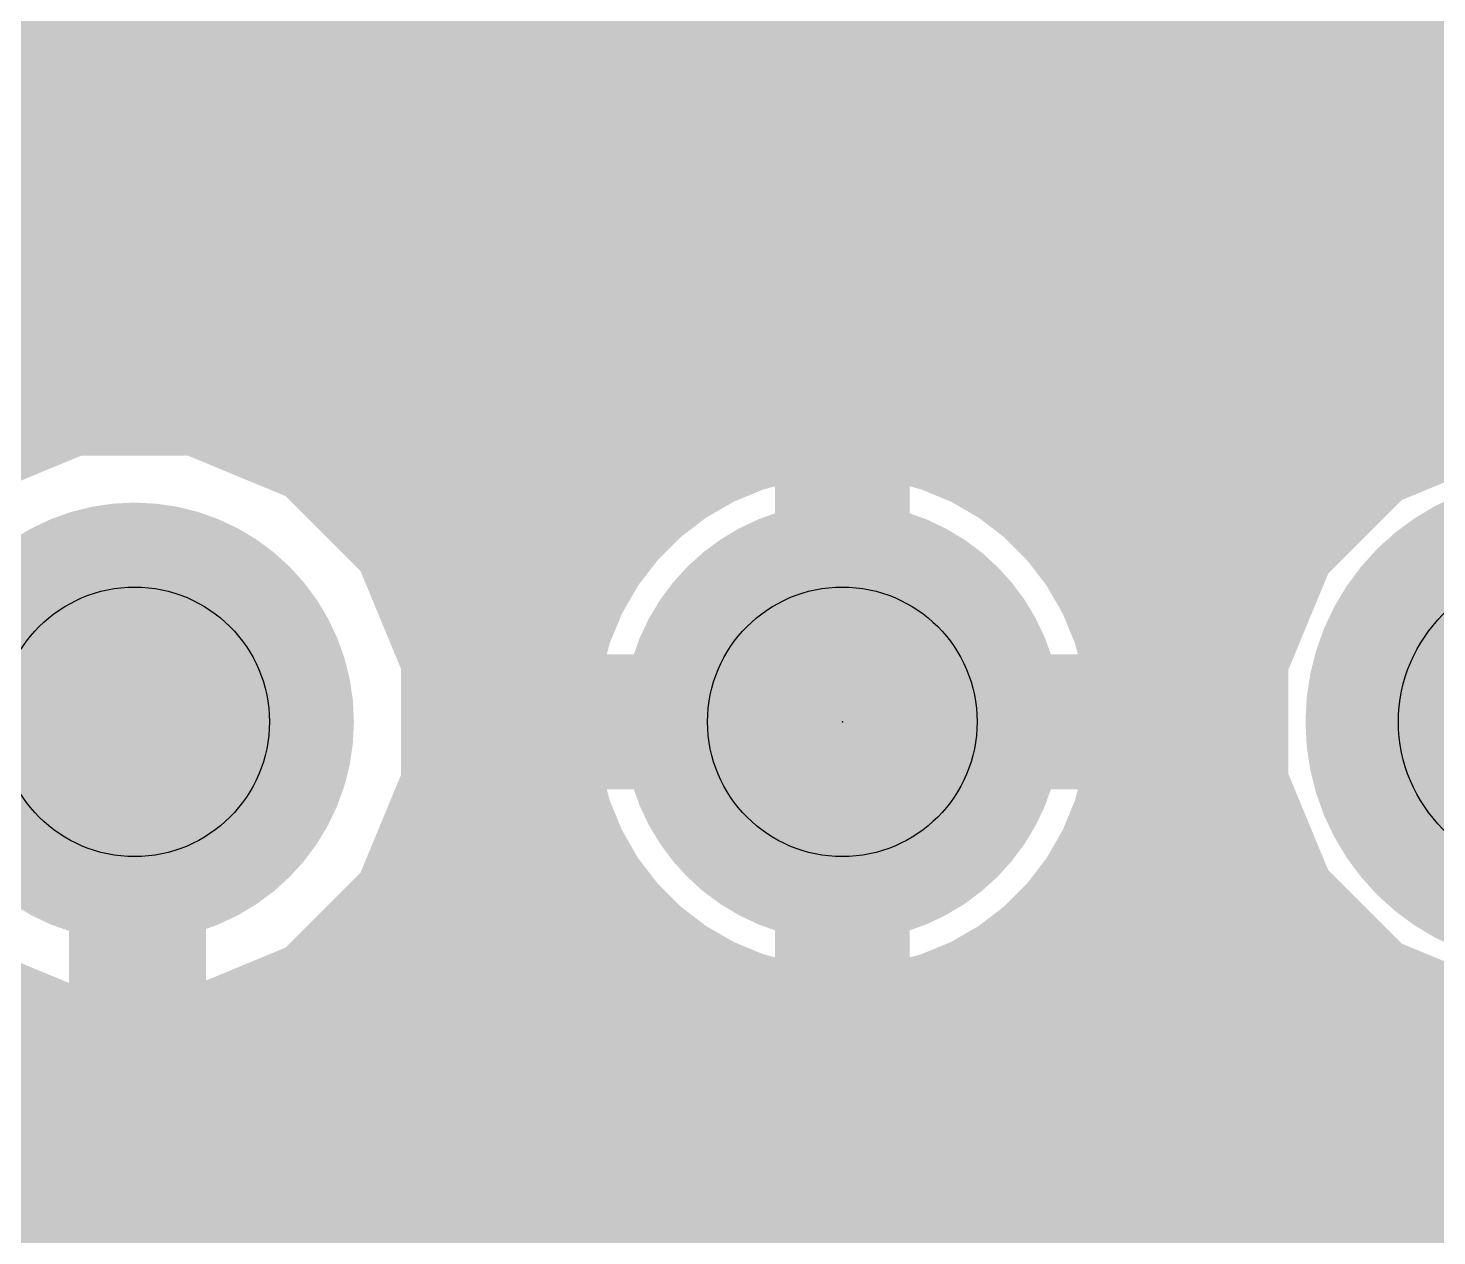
# Model space of a CAD drawing. Extents: x 0 to 10.8, y 0 to 6.1.
# Drawn here: x 0.8045 to 1.1336, y 3.8378 to 4.12 of the extents above; entities that cross this region are included whole.
import ezdxf

# ---------------------------------------------------------------- set-up
doc = ezdxf.new("R2010")
doc.units = 0
for name, color, linetype in [('1', 22, 'CONTINUOUS'), ('116', 253, 'CONTINUOUS'), ('16', 175, 'CONTINUOUS'), ('17', 82, 'CONTINUOUS'), ('21', 253, 'CONTINUOUS'), ('23', 7, 'CONTINUOUS'), ('29', 253, 'CONTINUOUS'), ('30', 253, 'CONTINUOUS'), ('44', 253, 'CONTINUOUS')]:
    doc.layers.add(name, color=color, linetype=linetype)

# ---------------------------------------------------------------- blocks, each defined once
blk = doc.blocks.new('ROUNDP')
at = {"const_width": 0.5}
blk.add_lwpolyline([(0, -0.25, 1), (0, 0.25, 1), (0, -0.25)], format="xyb", dxfattribs=at)

msp = doc.modelspace()

# ---------------------------------------------------------------- linework, layer by layer
at = {"layer": '1'}
for points, const_width in [([(0.052921, 4.128), (1.355811, 4.128)], 0.016), ([(0.052921, 4.112), (1.339811, 4.112)], 0.016), ([(0.052917, 4.096), (1.323811, 4.096)], 0.016), ([(0.052913, 4.08), (1.315457, 4.08)], 0.016), ([(0.052913, 4.064), (1.315457, 4.064)], 0.016), ([(0.052909, 4.048), (1.315457, 4.048)], 0.016), ([(0.052906, 4.032), (1.315457, 4.032)], 0.016), ([(0.815346, 4.028122), (0.789531, 4.017429)], 0.016), ([(0.843295, 4.028122), (0.815346, 4.028122)], 0.016), ([(0.86911, 4.017429), (0.843295, 4.028122)], 0.016), ([(1.146276, 4.027028), (1.120858, 4.0165)], 0.016), ([(0.981917, 4.022004), (0.973657, 4.019791)], 0.016), ([(0.986921, 4.022661), (0.981917, 4.022004)], 0.016), ([(0.986921, 3.965654), (0.986921, 4.022661)], 0.016), ([(1.002425, 4.022661), (1.002425, 3.965654)], 0.016), ([(1.007433, 4.022004), (1.002425, 4.022661)], 0.016), ([(1.015693, 4.019791), (1.007433, 4.022004)], 0.016), ([(0.88887, 3.997669), (0.86911, 4.017429)], 0.016), ([(0.973657, 4.019791), (0.965756, 4.01652)], 0.016), ([(1.023594, 4.01652), (1.015693, 4.019791)], 0.016), ([(0.870539, 4.016), (0.964858, 4.016)], 0.016), ([(0.965756, 4.01652), (0.95835, 4.012244)], 0.016), ([(0.986921, 4.016), (1.002425, 4.016)], 0.016), ([(1.031, 4.012244), (1.023594, 4.01652)], 0.016), ([(1.024496, 4.016), (1.120358, 4.016)], 0.016), ([(1.120858, 4.0165), (1.101409, 3.997051)], 0.016), ([(0.95835, 4.012244), (0.951567, 4.007035)], 0.016), ([(1.037783, 4.007035), (1.031, 4.012244)], 0.016), ([(0.951567, 4.007035), (0.94552, 4.000988)], 0.016), ([(1.043831, 4.000988), (1.037783, 4.007035)], 0.016), ([(0.94552, 4.000988), (0.940311, 3.994205)], 0.016), ([(1.049039, 3.994205), (1.043831, 4.000988)], 0.016), ([(0.886539, 4), (0.944764, 4)], 0.016), ([(0.899563, 3.971854), (0.88887, 3.997669)], 0.016), ([(0.986921, 4), (1.002425, 4)], 0.016), ([(1.044591, 4), (1.104358, 4)], 0.016), ([(0.940311, 3.994205), (0.936035, 3.986799)], 0.016), ([(1.053315, 3.986799), (1.049039, 3.994205)], 0.016), ([(1.101409, 3.997051), (1.090882, 3.971634)], 0.016), ([(0.936035, 3.986799), (0.932764, 3.978898)], 0.016), ([(1.056587, 3.978898), (1.053315, 3.986799)], 0.016), ([(0.894535, 3.984), (0.934878, 3.984)], 0.016), ([(0.986921, 3.984), (1.002425, 3.984)], 0.016), ([(1.054476, 3.984), (1.096004, 3.984)], 0.016), ([(0.932764, 3.978898), (0.930551, 3.970638)], 0.016), ([(1.058799, 3.970638), (1.056587, 3.978898)], 0.016), ([(0.899563, 3.943906), (0.899563, 3.971854)], 0.016), ([(1.090882, 3.971634), (1.090882, 3.944126)], 0.016), ([(0.899563, 3.968), (0.930205, 3.968)], 0.016), ([(0.930551, 3.970638), (0.92989, 3.96563)], 0.016), ([(0.986921, 3.968), (1.002425, 3.968)], 0.016), ([(1.059457, 3.96563), (1.058799, 3.970638)], 0.016), ([(1.059146, 3.968), (1.090882, 3.968)], 0.016), ([(0.83, 3.955), (0.829323, 3.957882)], 0.032), ([(0.92989, 3.96563), (0.986902, 3.96563)], 0.016), ([(0.986902, 3.96563), (0.986902, 3.950126)], 0.016), ([(1.002425, 3.965654), (0.986921, 3.965654)], 0.016), ([(1.002449, 3.950126), (1.002449, 3.96563)], 0.016), ([(1.002449, 3.96563), (1.059457, 3.96563)], 0.016), ([(0.83, 3.45), (0.83, 3.955)], 0.032), ([(0.899563, 3.952), (0.986902, 3.952)], 0.016), ([(1.002449, 3.952), (1.090882, 3.952)], 0.016), ([(0.986902, 3.950126), (0.92989, 3.950126)], 0.016), ([(0.92989, 3.950126), (0.930551, 3.945122)], 0.016), ([(0.986921, 3.893094), (0.986921, 3.950106)], 0.016), ([(0.986921, 3.950106), (1.002425, 3.950106)], 0.016), ([(1.002425, 3.950106), (1.002425, 3.893094)], 0.016), ([(1.059457, 3.950126), (1.002449, 3.950126)], 0.016), ([(1.058799, 3.945122), (1.059457, 3.950126)], 0.016), ([(0.930551, 3.945122), (0.932764, 3.936862)], 0.016), ([(1.056587, 3.936862), (1.058799, 3.945122)], 0.016), ([(0.88887, 3.918091), (0.899563, 3.943906)], 0.016), ([(1.090882, 3.944126), (1.101409, 3.918709)], 0.016), ([(0.896287, 3.936), (0.933118, 3.936)], 0.016), ([(0.932764, 3.936862), (0.936035, 3.928961)], 0.016), ([(0.986921, 3.936), (1.002425, 3.936)], 0.016), ([(1.053315, 3.928961), (1.056587, 3.936862)], 0.016), ([(1.056228, 3.936), (1.094244, 3.936)], 0.016), ([(0.936035, 3.928961), (0.940311, 3.921555)], 0.016), ([(1.049039, 3.921555), (1.053315, 3.928961)], 0.016), ([(0.889657, 3.92), (0.941504, 3.92)], 0.016), ([(0.940311, 3.921555), (0.94552, 3.914772)], 0.016), ([(0.986921, 3.92), (1.002425, 3.92)], 0.016), ([(1.043831, 3.914772), (1.049039, 3.921555)], 0.016), ([(1.047843, 3.92), (1.100874, 3.92)], 0.016), ([(1.101409, 3.918709), (1.120858, 3.89926)], 0.016), ([(0.86911, 3.898331), (0.88887, 3.918091)], 0.016), ([(0.94552, 3.914772), (0.951567, 3.908724)], 0.016), ([(1.037783, 3.908724), (1.043831, 3.914772)], 0.016), ([(0.951567, 3.908724), (0.95835, 3.903516)], 0.016), ([(1.031, 3.903516), (1.037783, 3.908724)], 0.016), ([(0.87478, 3.904), (0.957717, 3.904)], 0.016), ([(0.95835, 3.903516), (0.965756, 3.89924)], 0.016), ([(0.986921, 3.904), (1.002425, 3.904)], 0.016), ([(1.023594, 3.89924), (1.031, 3.903516)], 0.016), ([(1.03163, 3.904), (1.116118, 3.904)], 0.016), ([(0.965756, 3.89924), (0.973657, 3.895969)], 0.016), ([(1.015693, 3.895969), (1.023594, 3.89924)], 0.016), ([(1.120858, 3.89926), (1.146276, 3.888732)], 0.016), ([(0.868996, 3.898283), (0.86911, 3.898331)], 0.016), ([(0.868996, 3.503665), (0.868996, 3.898283)], 0.016), ([(0.973657, 3.895969), (0.981917, 3.893756)], 0.016), ([(1.007433, 3.893756), (1.015693, 3.895969)], 0.016), ([(0.981917, 3.893756), (0.986921, 3.893094)], 0.016), ([(1.002425, 3.893094), (1.007433, 3.893756)], 0.016), ([(0.868996, 3.888), (1.315457, 3.888)], 0.016), ([(0.868996, 3.872), (1.315457, 3.872)], 0.016), ([(0.868996, 3.856), (1.315457, 3.856)], 0.016), ([(0.868996, 3.84), (1.315457, 3.84)], 0.016)]:
    msp.add_lwpolyline(points, dxfattribs=dict(at, const_width=const_width))
for points, const_width in [([(0.815346, 4.032122, 1), (0.815346, 4.024122)], 0.008), ([(0.816877, 4.024427, 1), (0.813816, 4.031818)], 0.008), ([(0.844826, 4.031818, 1), (0.841765, 4.024427)], 0.008), ([(0.843295, 4.024122, 1), (0.843295, 4.032122)], 0.008), ([(0.981396, 4.02597, 1), (0.982438, 4.018038)], 0.008), ([(0.982952, 4.01814, 1), (0.980882, 4.025868)], 0.008), ([(0.990921, 4.022661, 1), (0.982921, 4.022661)], 0.008), ([(0.987442, 4.018696, 1), (0.9864, 4.026627)], 0.008), ([(1.006425, 4.022661, 1), (0.998425, 4.022661)], 0.008), ([(1.002946, 4.026627, 1), (1.001905, 4.018695)], 0.008), ([(1.008468, 4.025868, 1), (1.006398, 4.01814)], 0.008), ([(1.006912, 4.018038, 1), (1.007954, 4.02597)], 0.008), ([(0.871939, 4.020258, 1), (0.866282, 4.014601)], 0.008), ([(0.86758, 4.013734, 1), (0.870641, 4.021125)], 0.008), ([(0.972622, 4.023655, 1), (0.974692, 4.015928)], 0.008), ([(0.975188, 4.016096, 1), (0.972127, 4.023487)], 0.008), ([(1.017223, 4.023487, 1), (1.014163, 4.016096)], 0.008), ([(1.014658, 4.015928, 1), (1.016728, 4.023655)], 0.008), ([(0.870539, 4.02, 1), (0.870539, 4.012)], 0.008), ([(0.964226, 4.020215, 1), (0.967286, 4.012824)], 0.008), ([(0.967756, 4.013056, 1), (0.963756, 4.019984)], 0.008), ([(0.964858, 4.012, 1), (0.964858, 4.02)], 0.008), ([(0.986921, 4.02, 1), (0.986921, 4.012)], 0.008), ([(1.002425, 4.012, 1), (1.002425, 4.02)], 0.008), ([(1.025594, 4.019984, 1), (1.021594, 4.013056)], 0.008), ([(1.024496, 4.02, 1), (1.024496, 4.012)], 0.008), ([(1.022064, 4.012824, 1), (1.025125, 4.020215)], 0.008), ([(1.119328, 4.020196, 1), (1.122389, 4.012804)], 0.008), ([(1.123687, 4.013672, 1), (1.11803, 4.019328)], 0.008), ([(1.120358, 4.012, 1), (1.120358, 4.02)], 0.008), ([(0.95635, 4.015708, 1), (0.96035, 4.00878)], 0.008), ([(0.960786, 4.009071, 1), (0.955914, 4.015417)], 0.008), ([(1.033436, 4.015417, 1), (1.028564, 4.009071)], 0.008), ([(1.029, 4.00878, 1), (1.033, 4.015708)], 0.008), ([(0.949131, 4.010208, 1), (0.954003, 4.003863)], 0.008), ([(0.954395, 4.004207, 1), (0.948739, 4.009864)], 0.008), ([(1.040612, 4.009864, 1), (1.034955, 4.004207)], 0.008), ([(1.035347, 4.003863, 1), (1.04022, 4.010208)], 0.008), ([(0.948692, 3.998552, 1), (0.942347, 4.003424)], 0.008), ([(1.047003, 4.003424, 1), (1.040658, 3.998552)], 0.008), ([(0.886539, 4.004, 1), (0.886539, 3.996)], 0.008), ([(0.892566, 3.9992, 1), (0.885175, 3.996139)], 0.008), ([(0.942691, 4.003817, 1), (0.948348, 3.99816)], 0.008), ([(0.944764, 3.996, 1), (0.944764, 4.004)], 0.008), ([(0.986921, 4.004, 1), (0.986921, 3.996)], 0.008), ([(1.002425, 3.996, 1), (1.002425, 4.004)], 0.008), ([(1.044591, 4.004, 1), (1.044591, 3.996)], 0.008), ([(1.041002, 3.99816, 1), (1.046659, 4.003817)], 0.008), ([(1.104358, 3.996, 1), (1.104358, 4.004)], 0.008), ([(0.886042, 3.994841, 1), (0.891699, 4.000498)], 0.008), ([(0.943775, 3.992205, 1), (0.936847, 3.996205)], 0.008), ([(1.052503, 3.996205, 1), (1.045575, 3.992205)], 0.008), ([(1.098581, 3.99988, 1), (1.104238, 3.994223)], 0.008), ([(1.105105, 3.995521, 1), (1.097714, 3.998582)], 0.008), ([(0.937138, 3.996641, 1), (0.943484, 3.991769)], 0.008), ([(1.045867, 3.991769, 1), (1.052212, 3.996641)], 0.008), ([(0.932571, 3.988799, 1), (0.9395, 3.984799)], 0.008), ([(0.939731, 3.985269, 1), (0.93234, 3.988329)], 0.008), ([(1.057011, 3.988329, 1), (1.049619, 3.985269)], 0.008), ([(1.049851, 3.984799, 1), (1.056779, 3.988799)], 0.008), ([(0.894535, 3.988, 1), (0.894535, 3.98)], 0.008), ([(0.934878, 3.98, 1), (0.934878, 3.988)], 0.008), ([(0.986921, 3.988, 1), (0.986921, 3.98)], 0.008), ([(1.002425, 3.98, 1), (1.002425, 3.988)], 0.008), ([(1.054476, 3.988, 1), (1.054476, 3.98)], 0.008), ([(1.096004, 3.98, 1), (1.096004, 3.988)], 0.008), ([(0.936628, 3.977863, 1), (0.9289, 3.979933)], 0.008), ([(1.06045, 3.979933, 1), (1.052723, 3.977863)], 0.008), ([(0.929068, 3.980428, 1), (0.93646, 3.977367)], 0.008), ([(1.052891, 3.977367, 1), (1.060282, 3.980428)], 0.008), ([(0.903563, 3.971854, 1), (0.895563, 3.971854)], 0.008), ([(1.094882, 3.971634, 1), (1.086882, 3.971634)], 0.008), ([(0.899563, 3.972, 1), (0.899563, 3.964)], 0.008), ([(0.895867, 3.970324, 1), (0.903259, 3.973385)], 0.008), ([(0.934517, 3.970114, 1), (0.926586, 3.971162)], 0.008), ([(0.930205, 3.964, 1), (0.930205, 3.972)], 0.008), ([(0.986921, 3.972, 1), (0.986921, 3.964)], 0.008), ([(1.002425, 3.964, 1), (1.002425, 3.972)], 0.008), ([(1.062765, 3.971158, 1), (1.054833, 3.970117)], 0.008), ([(1.059146, 3.972, 1), (1.059146, 3.964)], 0.008), ([(1.087186, 3.973165, 1), (1.094577, 3.970103)], 0.008), ([(1.090882, 3.964, 1), (1.090882, 3.972)], 0.008), ([(0.837111, 3.959712, 1), (0.821535, 3.956052)], 0.016), ([(0.92989, 3.96963, 1), (0.92989, 3.96163)], 0.008), ([(0.926687, 3.971673, 1), (0.934415, 3.969603)], 0.008), ([(0.990902, 3.96563, 1), (0.982902, 3.96563)], 0.008), ([(0.986921, 3.969654, 1), (0.986921, 3.961654)], 0.008), ([(0.986902, 3.96163, 1), (0.986902, 3.96963)], 0.008), ([(1.006449, 3.96563, 1), (0.998449, 3.96563)], 0.008), ([(1.002449, 3.96963, 1), (1.002449, 3.96163)], 0.008), ([(1.002425, 3.961654, 1), (1.002425, 3.969654)], 0.008), ([(1.054935, 3.969603, 1), (1.062663, 3.971673)], 0.008), ([(1.059457, 3.96163, 1), (1.059457, 3.96963)], 0.008), ([(0.838, 3.955, 1), (0.822, 3.955)], 0.016), ([(0.925924, 3.966154, 1), (0.933855, 3.965106)], 0.008), ([(0.982921, 3.965654, 1), (0.990921, 3.965654)], 0.008), ([(0.998425, 3.965654, 1), (1.006425, 3.965654)], 0.008), ([(1.055491, 3.965109, 1), (1.063423, 3.966151)], 0.008), ([(0.822212, 3.95317, 1), (0.837788, 3.95683)], 0.016), ([(0.899563, 3.956, 1), (0.899563, 3.948)], 0.008), ([(0.986902, 3.948, 1), (0.986902, 3.956)], 0.008), ([(1.002449, 3.956, 1), (1.002449, 3.948)], 0.008), ([(1.090882, 3.948, 1), (1.090882, 3.956)], 0.008), ([(0.92989, 3.954126, 1), (0.92989, 3.946126)], 0.008), ([(0.933855, 3.95065, 1), (0.925924, 3.949602)], 0.008), ([(0.990921, 3.950106, 1), (0.982921, 3.950106)], 0.008), ([(0.986921, 3.954106, 1), (0.986921, 3.946106)], 0.008), ([(0.986902, 3.946126, 1), (0.986902, 3.954126)], 0.008), ([(1.006425, 3.950106, 1), (0.998425, 3.950106)], 0.008), ([(1.002449, 3.954126, 1), (1.002449, 3.946126)], 0.008), ([(1.002425, 3.946106, 1), (1.002425, 3.954106)], 0.008), ([(1.063423, 3.949605, 1), (1.055491, 3.950647)], 0.008), ([(1.059457, 3.946126, 1), (1.059457, 3.954126)], 0.008), ([(0.934415, 3.946157, 1), (0.926687, 3.944087)], 0.008), ([(0.982902, 3.950126, 1), (0.990902, 3.950126)], 0.008), ([(0.998449, 3.950126, 1), (1.006449, 3.950126)], 0.008), ([(1.062663, 3.944087, 1), (1.054935, 3.946157)], 0.008), ([(0.903259, 3.942375, 1), (0.895867, 3.945436)], 0.008), ([(0.926586, 3.944598, 1), (0.934517, 3.945646)], 0.008), ([(1.054833, 3.945643, 1), (1.062765, 3.944601)], 0.008), ([(1.094577, 3.945657, 1), (1.087186, 3.942595)], 0.008), ([(0.895563, 3.943906, 1), (0.903563, 3.943906)], 0.008), ([(1.086882, 3.944126, 1), (1.094882, 3.944126)], 0.008), ([(0.896287, 3.94, 1), (0.896287, 3.932)], 0.008), ([(0.93646, 3.938392, 1), (0.929068, 3.935332)], 0.008), ([(0.933118, 3.932, 1), (0.933118, 3.94)], 0.008), ([(0.986921, 3.94, 1), (0.986921, 3.932)], 0.008), ([(1.002425, 3.932, 1), (1.002425, 3.94)], 0.008), ([(1.056228, 3.94, 1), (1.056228, 3.932)], 0.008), ([(1.060282, 3.935332, 1), (1.052891, 3.938392)], 0.008), ([(1.094244, 3.932, 1), (1.094244, 3.94)], 0.008), ([(0.9289, 3.935827, 1), (0.936628, 3.937897)], 0.008), ([(1.052723, 3.937897, 1), (1.06045, 3.935827)], 0.008), ([(0.9395, 3.930961, 1), (0.932571, 3.926961)], 0.008), ([(1.056779, 3.926961, 1), (1.049851, 3.930961)], 0.008), ([(0.93234, 3.92743, 1), (0.939731, 3.930491)], 0.008), ([(1.049619, 3.930491, 1), (1.057011, 3.92743)], 0.008), ([(0.889657, 3.924, 1), (0.889657, 3.916)], 0.008), ([(0.943484, 3.923991, 1), (0.937138, 3.919119)], 0.008), ([(0.936847, 3.919555, 1), (0.943775, 3.923555)], 0.008), ([(0.941504, 3.916, 1), (0.941504, 3.924)], 0.008), ([(0.986921, 3.924, 1), (0.986921, 3.916)], 0.008), ([(1.002425, 3.916, 1), (1.002425, 3.924)], 0.008), ([(1.047843, 3.924, 1), (1.047843, 3.916)], 0.008), ([(1.045575, 3.923555, 1), (1.052503, 3.919555)], 0.008), ([(1.052212, 3.919119, 1), (1.045867, 3.923991)], 0.008), ([(1.104238, 3.921537, 1), (1.098581, 3.91588)], 0.008), ([(1.100874, 3.916, 1), (1.100874, 3.924)], 0.008), ([(0.885175, 3.919621, 1), (0.892566, 3.91656)], 0.008), ([(0.891699, 3.915262, 1), (0.886042, 3.920919)], 0.008), ([(1.097714, 3.917178, 1), (1.105105, 3.920239)], 0.008), ([(0.948348, 3.9176, 1), (0.942691, 3.911943)], 0.008), ([(0.942347, 3.912336, 1), (0.948692, 3.917208)], 0.008), ([(1.040658, 3.917208, 1), (1.047003, 3.912336)], 0.008), ([(1.046659, 3.911943, 1), (1.041002, 3.9176)], 0.008), ([(0.954003, 3.911897, 1), (0.949131, 3.905552)], 0.008), ([(1.04022, 3.905552, 1), (1.035347, 3.911897)], 0.008), ([(0.948739, 3.905896, 1), (0.954395, 3.911553)], 0.008), ([(1.034955, 3.911553, 1), (1.040612, 3.905896)], 0.008), ([(0.87478, 3.908, 1), (0.87478, 3.9)], 0.008), ([(0.96035, 3.90698, 1), (0.95635, 3.900052)], 0.008), ([(0.955914, 3.900343, 1), (0.960786, 3.906688)], 0.008), ([(0.957717, 3.9, 1), (0.957717, 3.908)], 0.008), ([(0.986921, 3.908, 1), (0.986921, 3.9)], 0.008), ([(1.002425, 3.9, 1), (1.002425, 3.908)], 0.008), ([(1.028564, 3.906688, 1), (1.033436, 3.900343)], 0.008), ([(1.03163, 3.908, 1), (1.03163, 3.9)], 0.008), ([(1.033, 3.900052, 1), (1.029, 3.90698)], 0.008), ([(1.116118, 3.9, 1), (1.116118, 3.908)], 0.008), ([(0.967286, 3.902936, 1), (0.964226, 3.895544)], 0.008), ([(0.963756, 3.895776, 1), (0.967756, 3.902704)], 0.008), ([(1.021594, 3.902704, 1), (1.025594, 3.895776)], 0.008), ([(1.025125, 3.895544, 1), (1.022064, 3.902936)], 0.008), ([(1.122389, 3.902955, 1), (1.119328, 3.895564)], 0.008), ([(0.872996, 3.898283, 1), (0.864996, 3.898283)], 0.008), ([(0.867467, 3.90198, 1), (0.870525, 3.894587)], 0.008), ([(0.866282, 3.901159, 1), (0.871939, 3.895502)], 0.008), ([(0.87064, 3.894635, 1), (0.867581, 3.902027)], 0.008), ([(0.974692, 3.899832, 1), (0.972622, 3.892105)], 0.008), ([(0.972127, 3.892273, 1), (0.975188, 3.899664)], 0.008), ([(1.014163, 3.899664, 1), (1.017223, 3.892273)], 0.008), ([(1.016728, 3.892105, 1), (1.014658, 3.899832)], 0.008), ([(1.11803, 3.896431, 1), (1.123687, 3.902088)], 0.008), ([(0.982441, 3.897721, 1), (0.981393, 3.88979)], 0.008), ([(0.980882, 3.889892, 1), (0.982952, 3.89762)], 0.008), ([(0.986397, 3.889129, 1), (0.987445, 3.89706)], 0.008), ([(1.001901, 3.89706, 1), (1.002949, 3.889129)], 0.008), ([(1.006398, 3.89762, 1), (1.008468, 3.889892)], 0.008), ([(1.007957, 3.88979, 1), (1.006909, 3.897721)], 0.008), ([(0.982921, 3.893094, 1), (0.990921, 3.893094)], 0.008), ([(0.998425, 3.893094, 1), (1.006425, 3.893094)], 0.008), ([(0.868996, 3.892, 1), (0.868996, 3.884)], 0.008), ([(0.868996, 3.876, 1), (0.868996, 3.868)], 0.008), ([(0.868996, 3.86, 1), (0.868996, 3.852)], 0.008), ([(0.868996, 3.844, 1), (0.868996, 3.836)], 0.008)]:
    msp.add_lwpolyline(points, format="xyb", dxfattribs=dict(at, const_width=const_width))
at = {"layer": '116'}
for points, const_width in [([(1.160039, 3.93622, 1), (1.160039, 3.979528, 1), (1.160039, 3.93622)], 0.031496), ([(0.829331, 3.938189, 1), (0.829331, 3.977559, 1), (0.829331, 3.938189)], 0.027559), ([(0.994685, 3.938189, 1), (0.994685, 3.977559, 1), (0.994685, 3.938189)], 0.027559)]:
    msp.add_lwpolyline(points, format="xyb", dxfattribs=dict(at, const_width=const_width))
at = {"layer": '16', "const_width": 0.016}
for points in [[(0.052921, 4.128), (1.313307, 4.128)], [(0.052921, 4.112), (1.297307, 4.112)], [(0.052917, 4.096), (1.281307, 4.096)], [(0.052913, 4.08), (1.265307, 4.08)], [(0.052913, 4.064), (1.249307, 4.064)], [(0.052909, 4.048), (1.233307, 4.048)], [(0.052906, 4.032), (1.217307, 4.032)], [(0.815346, 4.028122), (0.789531, 4.017429)], [(0.843295, 4.028122), (0.815346, 4.028122)], [(0.86911, 4.017429), (0.843295, 4.028122)], [(1.146276, 4.027028), (1.120858, 4.0165)], [(0.981917, 4.022004), (0.973657, 4.019791)], [(0.986921, 4.022661), (0.981917, 4.022004)], [(0.986921, 3.965654), (0.986921, 4.022661)], [(1.002425, 4.022661), (1.002425, 3.965654)], [(1.007433, 4.022004), (1.002425, 4.022661)], [(1.015693, 4.019791), (1.007433, 4.022004)], [(0.88887, 3.997669), (0.86911, 4.017429)], [(0.973657, 4.019791), (0.965756, 4.01652)], [(1.023594, 4.01652), (1.015693, 4.019791)], [(0.870539, 4.016), (0.964858, 4.016)], [(0.965756, 4.01652), (0.95835, 4.012244)], [(0.986921, 4.016), (1.002425, 4.016)], [(1.031, 4.012244), (1.023594, 4.01652)], [(1.024496, 4.016), (1.120358, 4.016)], [(1.120858, 4.0165), (1.101409, 3.997051)], [(0.95835, 4.012244), (0.951567, 4.007035)], [(1.037783, 4.007035), (1.031, 4.012244)], [(0.951567, 4.007035), (0.94552, 4.000988)], [(1.043831, 4.000988), (1.037783, 4.007035)], [(0.94552, 4.000988), (0.940311, 3.994205)], [(1.049039, 3.994205), (1.043831, 4.000988)], [(0.886539, 4), (0.944764, 4)], [(0.899563, 3.971854), (0.88887, 3.997669)], [(0.986921, 4), (1.002425, 4)], [(1.044591, 4), (1.104358, 4)], [(0.940311, 3.994205), (0.936035, 3.986799)], [(1.053315, 3.986799), (1.049039, 3.994205)], [(1.101409, 3.997051), (1.090882, 3.971634)], [(0.936035, 3.986799), (0.932764, 3.978898)], [(1.056587, 3.978898), (1.053315, 3.986799)], [(0.894535, 3.984), (0.934878, 3.984)], [(0.986921, 3.984), (1.002425, 3.984)], [(1.054476, 3.984), (1.096004, 3.984)], [(0.932764, 3.978898), (0.930551, 3.970638)], [(1.058799, 3.970638), (1.056587, 3.978898)], [(0.899563, 3.943906), (0.899563, 3.971854)], [(1.090882, 3.971634), (1.090882, 3.944126)], [(0.899563, 3.968), (0.930205, 3.968)], [(0.930551, 3.970638), (0.92989, 3.96563)], [(0.986921, 3.968), (1.002425, 3.968)], [(1.059457, 3.96563), (1.058799, 3.970638)], [(1.059146, 3.968), (1.090882, 3.968)], [(0.92989, 3.96563), (0.986902, 3.96563)], [(0.986902, 3.96563), (0.986902, 3.950126)], [(1.002425, 3.965654), (0.986921, 3.965654)], [(1.002449, 3.950126), (1.002449, 3.96563)], [(1.002449, 3.96563), (1.059457, 3.96563)], [(0.899563, 3.952), (0.986902, 3.952)], [(1.002449, 3.952), (1.090882, 3.952)], [(0.986902, 3.950126), (0.92989, 3.950126)], [(0.92989, 3.950126), (0.930551, 3.945122)], [(0.986921, 3.893094), (0.986921, 3.950106)], [(0.986921, 3.950106), (1.002425, 3.950106)], [(1.002425, 3.950106), (1.002425, 3.893094)], [(1.059457, 3.950126), (1.002449, 3.950126)], [(1.058799, 3.945122), (1.059457, 3.950126)], [(0.930551, 3.945122), (0.932764, 3.936862)], [(1.056587, 3.936862), (1.058799, 3.945122)], [(0.88887, 3.918091), (0.899563, 3.943906)], [(1.090882, 3.944126), (1.101409, 3.918709)], [(0.896287, 3.936), (0.933118, 3.936)], [(0.932764, 3.936862), (0.936035, 3.928961)], [(0.986921, 3.936), (1.002425, 3.936)], [(1.053315, 3.928961), (1.056587, 3.936862)], [(1.056228, 3.936), (1.094244, 3.936)], [(0.936035, 3.928961), (0.940311, 3.921555)], [(1.049039, 3.921555), (1.053315, 3.928961)], [(0.889657, 3.92), (0.941504, 3.92)], [(0.940311, 3.921555), (0.94552, 3.914772)], [(0.986921, 3.92), (1.002425, 3.92)], [(1.043831, 3.914772), (1.049039, 3.921555)], [(1.047843, 3.92), (1.100874, 3.92)], [(1.101409, 3.918709), (1.120858, 3.89926)], [(0.86911, 3.898331), (0.88887, 3.918091)], [(0.94552, 3.914772), (0.951567, 3.908724)], [(1.037783, 3.908724), (1.043831, 3.914772)], [(0.951567, 3.908724), (0.95835, 3.903516)], [(1.031, 3.903516), (1.037783, 3.908724)], [(0.87478, 3.904), (0.957717, 3.904)], [(0.95835, 3.903516), (0.965756, 3.89924)], [(0.986921, 3.904), (1.002425, 3.904)], [(1.023594, 3.89924), (1.031, 3.903516)], [(1.03163, 3.904), (1.116118, 3.904)], [(0.965756, 3.89924), (0.973657, 3.895969)], [(1.015693, 3.895969), (1.023594, 3.89924)], [(1.120858, 3.89926), (1.146276, 3.888732)], [(0.789531, 3.898331), (0.815346, 3.887638)], [(0.843295, 3.887638), (0.86911, 3.898331)], [(0.973657, 3.895969), (0.981917, 3.893756)], [(1.007433, 3.893756), (1.015693, 3.895969)], [(0.981917, 3.893756), (0.986921, 3.893094)], [(1.002425, 3.893094), (1.007433, 3.893756)], [(0.052882, 3.888), (0.814469, 3.888)], [(0.815346, 3.887638), (0.843295, 3.887638)], [(0.844169, 3.888), (1.61285, 3.888)], [(0.052878, 3.872), (1.59685, 3.872)], [(0.052874, 3.856), (1.58085, 3.856)], [(0.052874, 3.84), (1.56485, 3.84)]]:
    msp.add_lwpolyline(points, dxfattribs=at)
at = {"layer": '16', "const_width": 0.008}
for points in [[(0.815346, 4.032122, 1), (0.815346, 4.024122)], [(0.816877, 4.024427, 1), (0.813816, 4.031818)], [(0.844826, 4.031818, 1), (0.841765, 4.024427)], [(0.843295, 4.024122, 1), (0.843295, 4.032122)], [(0.981396, 4.02597, 1), (0.982438, 4.018038)], [(0.982952, 4.01814, 1), (0.980882, 4.025868)], [(0.990921, 4.022661, 1), (0.982921, 4.022661)], [(0.987442, 4.018696, 1), (0.9864, 4.026627)], [(1.006425, 4.022661, 1), (0.998425, 4.022661)], [(1.002946, 4.026627, 1), (1.001905, 4.018695)], [(1.008468, 4.025868, 1), (1.006398, 4.01814)], [(1.006912, 4.018038, 1), (1.007954, 4.02597)], [(0.871939, 4.020258, 1), (0.866282, 4.014601)], [(0.86758, 4.013734, 1), (0.870641, 4.021125)], [(0.972622, 4.023655, 1), (0.974692, 4.015928)], [(0.975188, 4.016096, 1), (0.972127, 4.023487)], [(1.017223, 4.023487, 1), (1.014163, 4.016096)], [(1.014658, 4.015928, 1), (1.016728, 4.023655)], [(0.870539, 4.02, 1), (0.870539, 4.012)], [(0.964226, 4.020215, 1), (0.967286, 4.012824)], [(0.967756, 4.013056, 1), (0.963756, 4.019984)], [(0.964858, 4.012, 1), (0.964858, 4.02)], [(0.986921, 4.02, 1), (0.986921, 4.012)], [(1.002425, 4.012, 1), (1.002425, 4.02)], [(1.025594, 4.019984, 1), (1.021594, 4.013056)], [(1.024496, 4.02, 1), (1.024496, 4.012)], [(1.022064, 4.012824, 1), (1.025125, 4.020215)], [(1.119328, 4.020196, 1), (1.122389, 4.012804)], [(1.123687, 4.013672, 1), (1.11803, 4.019328)], [(1.120358, 4.012, 1), (1.120358, 4.02)], [(0.95635, 4.015708, 1), (0.96035, 4.00878)], [(0.960786, 4.009071, 1), (0.955914, 4.015417)], [(1.033436, 4.015417, 1), (1.028564, 4.009071)], [(1.029, 4.00878, 1), (1.033, 4.015708)], [(0.949131, 4.010208, 1), (0.954003, 4.003863)], [(0.954395, 4.004207, 1), (0.948739, 4.009864)], [(1.040612, 4.009864, 1), (1.034955, 4.004207)], [(1.035347, 4.003863, 1), (1.04022, 4.010208)], [(0.948692, 3.998552, 1), (0.942347, 4.003424)], [(1.047003, 4.003424, 1), (1.040658, 3.998552)], [(0.886539, 4.004, 1), (0.886539, 3.996)], [(0.892566, 3.9992, 1), (0.885175, 3.996139)], [(0.942691, 4.003817, 1), (0.948348, 3.99816)], [(0.944764, 3.996, 1), (0.944764, 4.004)], [(0.986921, 4.004, 1), (0.986921, 3.996)], [(1.002425, 3.996, 1), (1.002425, 4.004)], [(1.044591, 4.004, 1), (1.044591, 3.996)], [(1.041002, 3.99816, 1), (1.046659, 4.003817)], [(1.104358, 3.996, 1), (1.104358, 4.004)], [(0.886042, 3.994841, 1), (0.891699, 4.000498)], [(0.943775, 3.992205, 1), (0.936847, 3.996205)], [(1.052503, 3.996205, 1), (1.045575, 3.992205)], [(1.098581, 3.99988, 1), (1.104238, 3.994223)], [(1.105105, 3.995521, 1), (1.097714, 3.998582)], [(0.937138, 3.996641, 1), (0.943484, 3.991769)], [(1.045867, 3.991769, 1), (1.052212, 3.996641)], [(0.932571, 3.988799, 1), (0.9395, 3.984799)], [(0.939731, 3.985269, 1), (0.93234, 3.988329)], [(1.057011, 3.988329, 1), (1.049619, 3.985269)], [(1.049851, 3.984799, 1), (1.056779, 3.988799)], [(0.894535, 3.988, 1), (0.894535, 3.98)], [(0.934878, 3.98, 1), (0.934878, 3.988)], [(0.986921, 3.988, 1), (0.986921, 3.98)], [(1.002425, 3.98, 1), (1.002425, 3.988)], [(1.054476, 3.988, 1), (1.054476, 3.98)], [(1.096004, 3.98, 1), (1.096004, 3.988)], [(0.936628, 3.977863, 1), (0.9289, 3.979933)], [(1.06045, 3.979933, 1), (1.052723, 3.977863)], [(0.929068, 3.980428, 1), (0.93646, 3.977367)], [(1.052891, 3.977367, 1), (1.060282, 3.980428)], [(0.903563, 3.971854, 1), (0.895563, 3.971854)], [(1.094882, 3.971634, 1), (1.086882, 3.971634)], [(0.899563, 3.972, 1), (0.899563, 3.964)], [(0.895867, 3.970324, 1), (0.903259, 3.973385)], [(0.934517, 3.970114, 1), (0.926586, 3.971162)], [(0.930205, 3.964, 1), (0.930205, 3.972)], [(0.986921, 3.972, 1), (0.986921, 3.964)], [(1.002425, 3.964, 1), (1.002425, 3.972)], [(1.062765, 3.971158, 1), (1.054833, 3.970117)], [(1.059146, 3.972, 1), (1.059146, 3.964)], [(1.087186, 3.973165, 1), (1.094577, 3.970103)], [(1.090882, 3.964, 1), (1.090882, 3.972)], [(0.92989, 3.96963, 1), (0.92989, 3.96163)], [(0.926687, 3.971673, 1), (0.934415, 3.969603)], [(0.990902, 3.96563, 1), (0.982902, 3.96563)], [(0.986921, 3.969654, 1), (0.986921, 3.961654)], [(0.986902, 3.96163, 1), (0.986902, 3.96963)], [(1.006449, 3.96563, 1), (0.998449, 3.96563)], [(1.002449, 3.96963, 1), (1.002449, 3.96163)], [(1.002425, 3.961654, 1), (1.002425, 3.969654)], [(1.054935, 3.969603, 1), (1.062663, 3.971673)], [(1.059457, 3.96163, 1), (1.059457, 3.96963)], [(0.925924, 3.966154, 1), (0.933855, 3.965106)], [(0.982921, 3.965654, 1), (0.990921, 3.965654)], [(0.998425, 3.965654, 1), (1.006425, 3.965654)], [(1.055491, 3.965109, 1), (1.063423, 3.966151)], [(0.899563, 3.956, 1), (0.899563, 3.948)], [(0.986902, 3.948, 1), (0.986902, 3.956)], [(1.002449, 3.956, 1), (1.002449, 3.948)], [(1.090882, 3.948, 1), (1.090882, 3.956)], [(0.92989, 3.954126, 1), (0.92989, 3.946126)], [(0.933855, 3.95065, 1), (0.925924, 3.949602)], [(0.990921, 3.950106, 1), (0.982921, 3.950106)], [(0.986921, 3.954106, 1), (0.986921, 3.946106)], [(0.986902, 3.946126, 1), (0.986902, 3.954126)], [(1.006425, 3.950106, 1), (0.998425, 3.950106)], [(1.002449, 3.954126, 1), (1.002449, 3.946126)], [(1.002425, 3.946106, 1), (1.002425, 3.954106)], [(1.063423, 3.949605, 1), (1.055491, 3.950647)], [(1.059457, 3.946126, 1), (1.059457, 3.954126)], [(0.934415, 3.946157, 1), (0.926687, 3.944087)], [(0.982902, 3.950126, 1), (0.990902, 3.950126)], [(0.998449, 3.950126, 1), (1.006449, 3.950126)], [(1.062663, 3.944087, 1), (1.054935, 3.946157)], [(0.903259, 3.942375, 1), (0.895867, 3.945436)], [(0.926586, 3.944598, 1), (0.934517, 3.945646)], [(1.054833, 3.945643, 1), (1.062765, 3.944601)], [(1.094577, 3.945657, 1), (1.087186, 3.942595)], [(0.895563, 3.943906, 1), (0.903563, 3.943906)], [(1.086882, 3.944126, 1), (1.094882, 3.944126)], [(0.896287, 3.94, 1), (0.896287, 3.932)], [(0.93646, 3.938392, 1), (0.929068, 3.935332)], [(0.933118, 3.932, 1), (0.933118, 3.94)], [(0.986921, 3.94, 1), (0.986921, 3.932)], [(1.002425, 3.932, 1), (1.002425, 3.94)], [(1.056228, 3.94, 1), (1.056228, 3.932)], [(1.060282, 3.935332, 1), (1.052891, 3.938392)], [(1.094244, 3.932, 1), (1.094244, 3.94)], [(0.9289, 3.935827, 1), (0.936628, 3.937897)], [(1.052723, 3.937897, 1), (1.06045, 3.935827)], [(0.9395, 3.930961, 1), (0.932571, 3.926961)], [(1.056779, 3.926961, 1), (1.049851, 3.930961)], [(0.93234, 3.92743, 1), (0.939731, 3.930491)], [(1.049619, 3.930491, 1), (1.057011, 3.92743)], [(0.889657, 3.924, 1), (0.889657, 3.916)], [(0.943484, 3.923991, 1), (0.937138, 3.919119)], [(0.936847, 3.919555, 1), (0.943775, 3.923555)], [(0.941504, 3.916, 1), (0.941504, 3.924)], [(0.986921, 3.924, 1), (0.986921, 3.916)], [(1.002425, 3.916, 1), (1.002425, 3.924)], [(1.047843, 3.924, 1), (1.047843, 3.916)], [(1.045575, 3.923555, 1), (1.052503, 3.919555)], [(1.052212, 3.919119, 1), (1.045867, 3.923991)], [(1.104238, 3.921537, 1), (1.098581, 3.91588)], [(1.100874, 3.916, 1), (1.100874, 3.924)], [(0.885175, 3.919621, 1), (0.892566, 3.91656)], [(0.891699, 3.915262, 1), (0.886042, 3.920919)], [(1.097714, 3.917178, 1), (1.105105, 3.920239)], [(0.948348, 3.9176, 1), (0.942691, 3.911943)], [(0.942347, 3.912336, 1), (0.948692, 3.917208)], [(1.040658, 3.917208, 1), (1.047003, 3.912336)], [(1.046659, 3.911943, 1), (1.041002, 3.9176)], [(0.954003, 3.911897, 1), (0.949131, 3.905552)], [(1.04022, 3.905552, 1), (1.035347, 3.911897)], [(0.948739, 3.905896, 1), (0.954395, 3.911553)], [(1.034955, 3.911553, 1), (1.040612, 3.905896)], [(0.87478, 3.908, 1), (0.87478, 3.9)], [(0.96035, 3.90698, 1), (0.95635, 3.900052)], [(0.955914, 3.900343, 1), (0.960786, 3.906688)], [(0.957717, 3.9, 1), (0.957717, 3.908)], [(0.986921, 3.908, 1), (0.986921, 3.9)], [(1.002425, 3.9, 1), (1.002425, 3.908)], [(1.028564, 3.906688, 1), (1.033436, 3.900343)], [(1.03163, 3.908, 1), (1.03163, 3.9)], [(1.033, 3.900052, 1), (1.029, 3.90698)], [(1.116118, 3.9, 1), (1.116118, 3.908)], [(0.967286, 3.902936, 1), (0.964226, 3.895544)], [(0.963756, 3.895776, 1), (0.967756, 3.902704)], [(1.021594, 3.902704, 1), (1.025594, 3.895776)], [(1.025125, 3.895544, 1), (1.022064, 3.902936)], [(1.122389, 3.902955, 1), (1.119328, 3.895564)], [(0.866282, 3.901159, 1), (0.871939, 3.895502)], [(0.870641, 3.894635, 1), (0.86758, 3.902026)], [(0.974692, 3.899832, 1), (0.972622, 3.892105)], [(0.972127, 3.892273, 1), (0.975188, 3.899664)], [(1.014163, 3.899664, 1), (1.017223, 3.892273)], [(1.016728, 3.892105, 1), (1.014658, 3.899832)], [(1.11803, 3.896431, 1), (1.123687, 3.902088)], [(0.982441, 3.897721, 1), (0.981393, 3.88979)], [(0.980882, 3.889892, 1), (0.982952, 3.89762)], [(0.986397, 3.889129, 1), (0.987445, 3.89706)], [(1.001901, 3.89706, 1), (1.002949, 3.889129)], [(1.006398, 3.89762, 1), (1.008468, 3.889892)], [(1.007957, 3.88979, 1), (1.006909, 3.897721)], [(0.982921, 3.893094, 1), (0.990921, 3.893094)], [(0.998425, 3.893094, 1), (1.006425, 3.893094)], [(0.815346, 3.891638, 1), (0.815346, 3.883638)], [(0.813816, 3.883942, 1), (0.816877, 3.891333)], [(0.814469, 3.884, 1), (0.814469, 3.892)], [(0.841765, 3.891333, 1), (0.844826, 3.883942)], [(0.844169, 3.892, 1), (0.844169, 3.884)], [(0.843295, 3.883638, 1), (0.843295, 3.891638)]]:
    msp.add_lwpolyline(points, format="xyb", dxfattribs=at)
at = {"layer": '21', "const_width": 0.005}
msp.add_lwpolyline([(1.294677, 3.857882), (0.694677, 3.857882)], dxfattribs=at)
at = {"layer": '23'}
msp.add_point((0.994677, 3.957882), dxfattribs=at)
at = {"layer": '44'}
for centre, radius in [((1.160031, 3.957882), 0.035433), ((0.829323, 3.957882), 0.031496), ((0.994677, 3.957882), 0.031496)]:
    msp.add_circle(centre, radius, dxfattribs=at)

# ---------------------------------------------------------------- block references
at = {"layer": '17', "rotation": 180}
for p, xscale, yscale in [((1.160031, 3.957882), 0.106299, 0.106299), ((1.160031, 3.957882), 0.106299, 0.106299), ((0.829323, 3.957882), 0.094488, 0.094488), ((0.829323, 3.957882), 0.094488, 0.094488), ((0.994677, 3.957882), 0.094488, 0.094488), ((0.994677, 3.957882), 0.094488, 0.094488)]:
    msp.add_blockref('ROUNDP', p, dxfattribs=dict(at, xscale=xscale, yscale=yscale))
at = {"layer": '29', "rotation": 180}
for p, xscale, yscale in [((1.160031, 3.957882), 0.114299, 0.114299), ((0.829323, 3.957882), 0.102488, 0.102488), ((0.994677, 3.957882), 0.102488, 0.102488)]:
    msp.add_blockref('ROUNDP', p, dxfattribs=dict(at, xscale=xscale, yscale=yscale))
at = {"layer": '30', "rotation": 180}
for p, xscale, yscale in [((1.160031, 3.957882), 0.114299, 0.114299), ((0.829323, 3.957882), 0.102488, 0.102488), ((0.994677, 3.957882), 0.102488, 0.102488)]:
    msp.add_blockref('ROUNDP', p, dxfattribs=dict(at, xscale=xscale, yscale=yscale))

doc.saveas('drawing.dxf')
